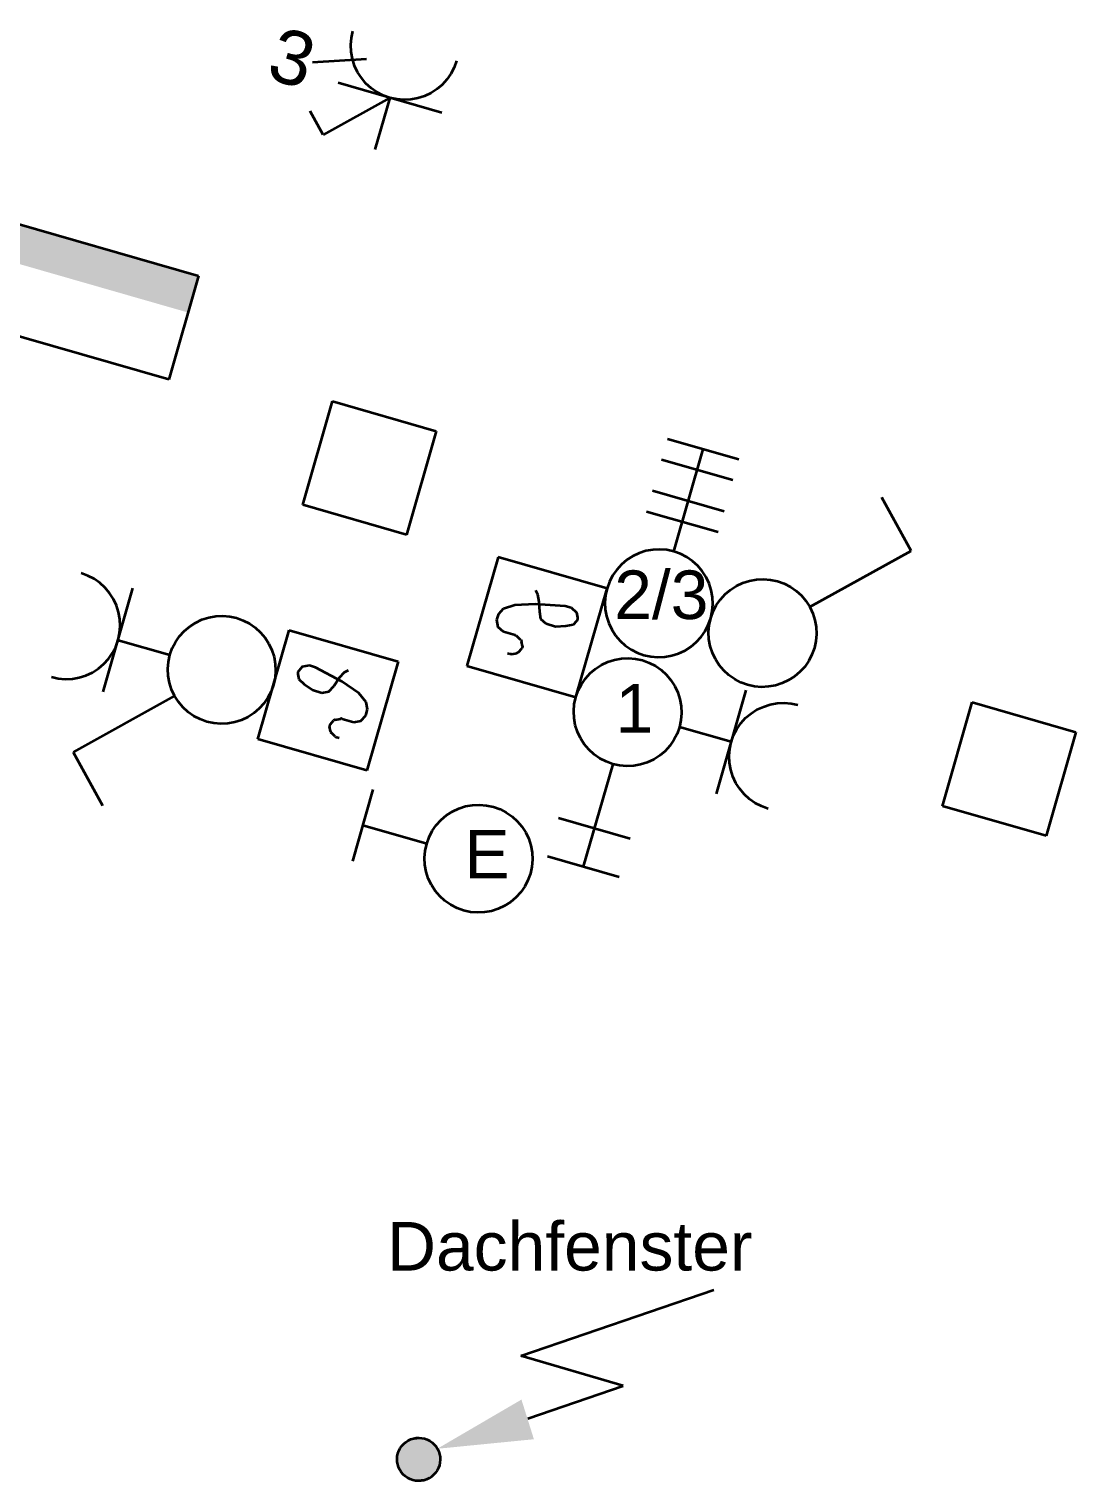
# Model space of a CAD drawing. Extents: x 800 to 1481, y 55 to 490.
# Drawn here: x 1129.46 to 1148.87, y 147.49 to 174.4 of the extents above; entities that cross this region are included whole.
import ezdxf

# ---------------------------------------------------------------- set-up
doc = ezdxf.new("R2010")
doc.units = 0
doc.layers.get('0').update_dxf_attribs({"lineweight": 18})
for name, color, linetype, lineweight, true_color in [('E_Licht', 7, 'Continuous', 35, 0x0080ff), ('E_RTH', 5, 'Continuous', 35, 0x0000ff), ('E_Starkstrom', 1, 'Continuous', 35, 0xff0000)]:
    doc.layers.add(name, color=color, linetype=linetype, lineweight=lineweight, true_color=true_color)
doc.styles.get("Standard").update_dxf_attribs({"font": 'arial.ttf'})

# ---------------------------------------------------------------- blocks, each defined once
blk = doc.blocks.new('Steckdose T13_ UP_ 3-fach_ geschaltet-A0Q9B33NAY', base_point=(1133.827, 172.166))
at = {"color": 0, "linetype": 'ByBlock', "lineweight": -2, "ltscale": 0.35}
for p, q in [((1135.425, 174.106), (1135.436, 174.237)), ((1135.436, 174.237), (1135.464, 174.365)), ((1135.432, 173.976), (1135.425, 174.106)), ((1135.455, 173.847), (1135.432, 173.976)), ((1135.713, 173.845), (1134.712, 173.78)), ((1135.495, 173.722), (1135.455, 173.847)), ((1135.55, 173.604), (1135.495, 173.722)), ((1135.621, 173.494), (1135.55, 173.604)), ((1137.342, 173.689), (1137.282, 173.573)), ((1137.386, 173.813), (1137.342, 173.689)), ((1137.11, 172.851), (1135.188, 173.404)), ((1135.706, 173.394), (1135.621, 173.494)), ((1135.802, 173.306), (1135.706, 173.394)), ((1137.12, 173.369), (1137.02, 173.284)), ((1137.208, 173.466), (1137.12, 173.369)), ((1137.282, 173.573), (1137.208, 173.466)), ((1136.149, 173.127), (1134.912, 172.442)), ((1135.91, 173.232), (1135.802, 173.306)), ((1136.149, 173.127), (1135.873, 172.166)), ((1136.026, 173.172), (1135.91, 173.232)), ((1136.149, 173.127), (1136.026, 173.172)), ((1136.277, 173.1), (1136.149, 173.127)), ((1136.407, 173.089), (1136.277, 173.1)), ((1136.538, 173.095), (1136.407, 173.089)), ((1136.667, 173.118), (1136.538, 173.095)), ((1136.791, 173.158), (1136.667, 173.118)), ((1136.91, 173.214), (1136.791, 173.158)), ((1137.02, 173.284), (1136.91, 173.214)), ((1134.912, 172.442), (1134.669, 172.881))]:
    blk.add_line(p, q, dxfattribs=at)
at = {"color": 0, "linetype": 'ByBlock', "lineweight": -2, "ltscale": 0.35, "insert": (1134.103, 174.457), "char_height": 1, "attachment_point": 1, "rotation": 343.9744}
blk.add_mtext('{\\fArial;3}', dxfattribs=at)
blk = doc.blocks.new('Abzweigdose quadratisch (multi) UP-A0Q9B341AY', base_point=(1134.534, 165.028))
at = {"color": 0, "lineweight": -2}
for p, q in [((1134.534, 165.58), (1135.086, 167.502)), ((1135.086, 167.502), (1137.008, 166.95)), ((1137.008, 166.95), (1136.456, 165.028)), ((1136.456, 165.028), (1134.534, 165.58))]:
    blk.add_line(p, q, dxfattribs=at)
blk = doc.blocks.new('Spiegelschrank mit Steckdose R.-A0Q9B343AY', base_point=(1124.359, 167.907))
at = {"color": 0, "lineweight": -2}
for p, q in [((1124.359, 170.115), (1124.912, 172.037)), ((1124.912, 172.037), (1132.601, 169.829)), ((1125.241, 171.54), (1125.316, 171.513)), ((1125.316, 171.513), (1125.388, 171.476)), ((1125.388, 171.476), (1125.454, 171.431)), ((1126.089, 169.618), (1126.642, 171.54)), ((1125.454, 171.431), (1125.513, 171.377)), ((1125.492, 170.192), (1125.83, 171.371)), ((1125.513, 171.377), (1125.565, 171.315)), ((1125.565, 171.315), (1125.608, 171.248)), ((1125.608, 171.248), (1125.642, 171.175)), ((1125.642, 171.175), (1125.667, 171.099)), ((1125.667, 171.099), (1125.681, 171.02)), ((1125.685, 170.94), (1125.678, 170.86)), ((1125.681, 171.02), (1125.685, 170.94)), ((1125.634, 170.706), (1125.597, 170.635)), ((1125.661, 170.782), (1125.634, 170.706)), ((1125.678, 170.86), (1125.661, 170.782)), ((1125.661, 170.782), (1126.366, 170.579)), ((1125.296, 170.38), (1125.22, 170.356)), ((1125.369, 170.415), (1125.296, 170.38)), ((1125.436, 170.458), (1125.369, 170.415)), ((1125.497, 170.51), (1125.436, 170.458)), ((1125.551, 170.569), (1125.497, 170.51)), ((1125.597, 170.635), (1125.551, 170.569)), ((1132.049, 167.907), (1124.359, 170.115)), ((1124.981, 170.345), (1124.902, 170.362)), ((1125.061, 170.338), (1124.981, 170.345)), ((1125.141, 170.342), (1125.061, 170.338)), ((1125.22, 170.356), (1125.141, 170.342)), ((1132.601, 169.829), (1132.049, 167.907))]:
    blk.add_line(p, q, dxfattribs=at)
for points in [[(1129.016, 170.859), (1126.446, 170.859), (1126.642, 171.54)], [(1130.031, 169.829), (1129.016, 170.859), (1126.446, 170.859)], [(1132.601, 169.829), (1130.031, 169.829), (1129.016, 170.859)], [(1132.405, 169.147), (1132.601, 169.829), (1130.031, 169.829)]]:
    blk.add_solid(points, dxfattribs=at)
blk = doc.blocks.new('Temperaturmelder_ UP-A0Q9B345AY', base_point=(1133.703, 160.658))
at = {"color": 0, "linetype": 'ByBlock', "lineweight": -2, "ltscale": 0.35}
for p, q in [((1133.703, 161.237), (1134.283, 163.256)), ((1134.283, 163.256), (1136.301, 162.676)), ((1134.525, 162.578), (1134.459, 162.506)), ((1134.657, 162.602), (1134.525, 162.578)), ((1134.772, 162.569), (1134.657, 162.602)), ((1135.258, 162.305), (1134.772, 162.569)), ((1136.301, 162.676), (1135.721, 160.658)), ((1134.441, 162.471), (1134.44, 162.462)), ((1134.44, 162.462), (1134.44, 162.452)), ((1134.44, 162.452), (1134.441, 162.442)), ((1134.444, 162.481), (1134.441, 162.471)), ((1134.441, 162.442), (1134.458, 162.347)), ((1134.448, 162.49), (1134.444, 162.481)), ((1134.453, 162.499), (1134.448, 162.49)), ((1134.459, 162.506), (1134.453, 162.499)), ((1134.458, 162.347), (1134.557, 162.256)), ((1135.109, 162.222), (1135.217, 162.379)), ((1135.217, 162.379), (1135.308, 162.478)), ((1135.571, 162.09), (1135.258, 162.305)), ((1135.308, 162.478), (1135.382, 162.519)), ((1134.557, 162.256), (1134.714, 162.149)), ((1134.714, 162.149), (1134.887, 162.099)), ((1134.887, 162.099), (1135.019, 162.124)), ((1135.019, 162.124), (1135.109, 162.222)), ((1135.711, 161.925), (1135.571, 162.09)), ((1135.702, 161.678), (1135.735, 161.793)), ((1135.735, 161.793), (1135.711, 161.925)), ((1135.031, 161.492), (1135.03, 161.484)), ((1135.033, 161.499), (1135.031, 161.492)), ((1135.036, 161.506), (1135.033, 161.499)), ((1135.04, 161.512), (1135.036, 161.506)), ((1135.045, 161.518), (1135.04, 161.512)), ((1135.045, 161.518), (1135.104, 161.582)), ((1135.109, 161.587), (1135.104, 161.582)), ((1135.115, 161.591), (1135.109, 161.587)), ((1135.121, 161.595), (1135.115, 161.591)), ((1135.128, 161.598), (1135.121, 161.595)), ((1135.135, 161.599), (1135.128, 161.598)), ((1135.135, 161.599), (1135.231, 161.617)), ((1135.24, 161.618), (1135.231, 161.617)), ((1135.249, 161.618), (1135.24, 161.618)), ((1135.257, 161.617), (1135.249, 161.618)), ((1135.266, 161.616), (1135.257, 161.617)), ((1135.266, 161.616), (1135.479, 161.554)), ((1135.479, 161.554), (1135.611, 161.579)), ((1135.611, 161.579), (1135.702, 161.678)), ((1135.721, 160.658), (1133.703, 161.237)), ((1135.03, 161.484), (1135.03, 161.477)), ((1135.03, 161.477), (1135.031, 161.47)), ((1135.047, 161.384), (1135.031, 161.47)), ((1135.047, 161.384), (1135.049, 161.377)), ((1135.049, 161.377), (1135.051, 161.37)), ((1135.051, 161.37), (1135.055, 161.364)), ((1135.055, 161.364), (1135.059, 161.358)), ((1135.059, 161.358), (1135.064, 161.353)), ((1135.136, 161.286), (1135.064, 161.353)), ((1135.136, 161.286), (1135.143, 161.281)), ((1135.143, 161.281), (1135.15, 161.276)), ((1135.15, 161.276), (1135.158, 161.272)), ((1135.158, 161.272), (1135.166, 161.27)), ((1135.207, 161.258), (1135.166, 161.27))]:
    blk.add_line(p, q, dxfattribs=at)
blk = doc.blocks.new('Schalter_ Schema 0_ UP-A0Q9B347AY', base_point=(1130.274, 160.009))
at = {"color": 0, "linetype": 'ByBlock', "lineweight": -2, "ltscale": 0.35}
for p, q in [((1132.437, 163.327), (1132.547, 163.397)), ((1132.547, 163.397), (1132.665, 163.453)), ((1132.665, 163.453), (1132.79, 163.493)), ((1132.79, 163.493), (1132.919, 163.516)), ((1132.919, 163.516), (1133.049, 163.522)), ((1133.049, 163.522), (1133.18, 163.512)), ((1133.18, 163.512), (1133.308, 163.484)), ((1133.308, 163.484), (1133.431, 163.439)), ((1133.431, 163.439), (1133.547, 163.38)), ((1133.547, 163.38), (1133.654, 163.305)), ((1132.175, 163.038), (1132.249, 163.145)), ((1132.249, 163.145), (1132.337, 163.242)), ((1132.337, 163.242), (1132.437, 163.327)), ((1133.654, 163.305), (1133.751, 163.217)), ((1133.751, 163.217), (1133.836, 163.117)), ((1133.836, 163.117), (1133.906, 163.007)), ((1132.07, 162.799), (1132.115, 162.922)), ((1132.115, 162.922), (1132.175, 163.038)), ((1133.906, 163.007), (1133.962, 162.889)), ((1133.962, 162.889), (1134.002, 162.764)), ((1132.032, 162.54), (1132.043, 162.671)), ((1132.043, 162.671), (1132.07, 162.799)), ((1134.002, 162.764), (1134.025, 162.635)), ((1134.025, 162.635), (1134.031, 162.505)), ((1132.038, 162.41), (1132.032, 162.54)), ((1132.061, 162.281), (1132.038, 162.41)), ((1134.02, 162.374), (1133.993, 162.247)), ((1134.031, 162.505), (1134.02, 162.374)), ((1132.157, 162.038), (1130.274, 160.996)), ((1132.101, 162.157), (1132.061, 162.281)), ((1132.157, 162.038), (1132.101, 162.157)), ((1132.227, 161.928), (1132.157, 162.038)), ((1133.948, 162.123), (1133.888, 162.007)), ((1133.993, 162.247), (1133.948, 162.123)), ((1132.312, 161.828), (1132.227, 161.928)), ((1132.409, 161.74), (1132.312, 161.828)), ((1133.726, 161.803), (1133.626, 161.718)), ((1133.814, 161.9), (1133.726, 161.803)), ((1133.888, 162.007), (1133.814, 161.9)), ((1132.516, 161.666), (1132.409, 161.74)), ((1132.632, 161.606), (1132.516, 161.666)), ((1132.755, 161.561), (1132.632, 161.606)), ((1132.883, 161.534), (1132.755, 161.561)), ((1133.014, 161.523), (1132.883, 161.534)), ((1133.144, 161.529), (1133.014, 161.523)), ((1133.273, 161.552), (1133.144, 161.529)), ((1133.398, 161.592), (1133.273, 161.552)), ((1133.516, 161.648), (1133.398, 161.592)), ((1133.626, 161.718), (1133.516, 161.648)), ((1130.274, 160.996), (1130.821, 160.009))]:
    blk.add_line(p, q, dxfattribs=at)
blk = doc.blocks.new('Steckdose T13_ UP-A0Q9B349AY', base_point=(1129.872, 162.114))
at = {"color": 0, "linetype": 'ByBlock', "lineweight": -2, "ltscale": 0.35}
for p, q in [((1130.547, 164.268), (1130.424, 164.312)), ((1130.664, 164.208), (1130.547, 164.268)), ((1130.771, 164.133), (1130.664, 164.208)), ((1130.868, 164.045), (1130.771, 164.133)), ((1130.833, 162.114), (1131.385, 164.036)), ((1130.952, 163.945), (1130.868, 164.045)), ((1131.023, 163.835), (1130.952, 163.945)), ((1131.079, 163.717), (1131.023, 163.835)), ((1131.119, 163.592), (1131.079, 163.717)), ((1131.142, 163.464), (1131.119, 163.592)), ((1131.148, 163.333), (1131.142, 163.464)), ((1131.109, 163.075), (1131.137, 163.203)), ((1131.137, 163.203), (1131.148, 163.333)), ((1131.005, 162.835), (1131.065, 162.952)), ((1131.065, 162.952), (1131.109, 163.075)), ((1131.109, 163.075), (1132.07, 162.799)), ((1130.743, 162.547), (1130.842, 162.631)), ((1130.842, 162.631), (1130.93, 162.728)), ((1130.93, 162.728), (1131.005, 162.835)), ((1129.872, 162.39), (1130, 162.362)), ((1130, 162.362), (1130.13, 162.351)), ((1130.13, 162.351), (1130.261, 162.357)), ((1130.261, 162.357), (1130.39, 162.38)), ((1130.39, 162.38), (1130.514, 162.42)), ((1130.514, 162.42), (1130.633, 162.476)), ((1130.633, 162.476), (1130.743, 162.547))]:
    blk.add_line(p, q, dxfattribs=at)
blk = doc.blocks.new('Elektroanschluss-A0Q9B3U9AY', base_point=(1136.283, 147.487))
at = {"color": 0, "linetype": 'ByBlock', "lineweight": -2, "ltscale": 0.35}
for p, q in [((1138.577, 149.807), (1142.154, 151.027)), ((1140.473, 149.248), (1138.577, 149.807)), ((1138.708, 148.646), (1140.473, 149.248)), ((1136.298, 147.997), (1136.316, 148.046)), ((1136.316, 148.046), (1136.34, 148.093)), ((1136.34, 148.093), (1136.37, 148.136)), ((1136.37, 148.136), (1136.405, 148.174)), ((1136.405, 148.174), (1136.445, 148.208)), ((1136.445, 148.208), (1136.489, 148.236)), ((1136.489, 148.236), (1136.536, 148.259)), ((1136.536, 148.259), (1136.586, 148.275)), ((1136.586, 148.275), (1136.638, 148.284)), ((1136.638, 148.284), (1136.69, 148.286)), ((1136.69, 148.286), (1136.742, 148.282)), ((1136.742, 148.282), (1136.793, 148.271)), ((1136.793, 148.271), (1136.843, 148.253)), ((1136.843, 148.253), (1136.889, 148.229)), ((1136.889, 148.229), (1136.932, 148.199)), ((1136.932, 148.199), (1136.971, 148.164)), ((1136.971, 148.164), (1137.005, 148.124)), ((1137.005, 148.124), (1137.033, 148.08)), ((1137.033, 148.08), (1137.055, 148.033)), ((1136.283, 147.894), (1136.287, 147.946)), ((1136.285, 147.841), (1136.283, 147.894)), ((1136.295, 147.79), (1136.285, 147.841)), ((1136.287, 147.946), (1136.298, 147.997)), ((1136.311, 147.74), (1136.295, 147.79)), ((1137.067, 147.776), (1137.05, 147.727)), ((1137.055, 148.033), (1137.071, 147.983)), ((1137.078, 147.827), (1137.067, 147.776)), ((1137.071, 147.983), (1137.08, 147.932)), ((1137.083, 147.879), (1137.078, 147.827)), ((1137.08, 147.932), (1137.083, 147.879)), ((1136.333, 147.693), (1136.311, 147.74)), ((1136.361, 147.649), (1136.333, 147.693)), ((1136.395, 147.609), (1136.361, 147.649)), ((1136.434, 147.574), (1136.395, 147.609)), ((1136.477, 147.544), (1136.434, 147.574)), ((1136.523, 147.52), (1136.477, 147.544)), ((1136.572, 147.502), (1136.523, 147.52)), ((1136.624, 147.491), (1136.572, 147.502)), ((1136.779, 147.498), (1136.728, 147.489)), ((1136.829, 147.514), (1136.779, 147.498)), ((1136.877, 147.537), (1136.829, 147.514)), ((1136.921, 147.565), (1136.877, 147.537)), ((1136.961, 147.599), (1136.921, 147.565)), ((1136.996, 147.637), (1136.961, 147.599)), ((1137.026, 147.68), (1136.996, 147.637)), ((1137.05, 147.727), (1137.026, 147.68)), ((1136.676, 147.487), (1136.624, 147.491)), ((1136.728, 147.489), (1136.676, 147.487))]:
    blk.add_line(p, q, dxfattribs=at)
for points in [[(1138.82, 148.26), (1137.33, 148.26), (1138.589, 148.995)], [(1137.066, 147.997), (1136.298, 147.997), (1137.033, 148.08)], [(1136.298, 147.997), (1137.033, 148.08), (1136.335, 148.08)], [(1137.033, 148.08), (1136.335, 148.08), (1137.024, 148.093)], [(1136.335, 148.08), (1137.024, 148.093), (1136.34, 148.093)], [(1137.024, 148.093), (1136.34, 148.093), (1136.971, 148.164)], [(1136.34, 148.093), (1136.971, 148.164), (1136.397, 148.164)], [(1136.971, 148.164), (1136.397, 148.164), (1136.958, 148.174)], [(1136.397, 148.164), (1136.958, 148.174), (1136.405, 148.174)], [(1136.958, 148.174), (1136.405, 148.174), (1136.889, 148.229)], [(1136.405, 148.174), (1136.889, 148.229), (1136.479, 148.229)], [(1136.889, 148.229), (1136.479, 148.229), (1136.873, 148.236)], [(1136.479, 148.229), (1136.873, 148.236), (1136.489, 148.236)], [(1136.873, 148.236), (1136.489, 148.236), (1136.793, 148.271)], [(1136.489, 148.236), (1136.793, 148.271), (1136.577, 148.271)], [(1136.793, 148.271), (1136.577, 148.271), (1136.769, 148.275)], [(1136.577, 148.271), (1136.769, 148.275), (1136.586, 148.275)], [(1136.769, 148.275), (1136.586, 148.275), (1136.69, 148.286)], [(1137.027, 148.083), (1138.82, 148.26), (1137.33, 148.26)], [(1137.081, 147.894), (1136.283, 147.894), (1137.071, 147.983)], [(1136.283, 147.894), (1137.071, 147.983), (1136.296, 147.983)], [(1136.285, 147.879), (1137.081, 147.894), (1136.283, 147.894)], [(1137.083, 147.879), (1136.285, 147.879), (1137.081, 147.894)], [(1136.295, 147.79), (1137.083, 147.879), (1136.285, 147.879)], [(1137.069, 147.79), (1136.295, 147.79), (1137.083, 147.879)], [(1136.3, 147.776), (1137.069, 147.79), (1136.295, 147.79)], [(1137.071, 147.983), (1136.296, 147.983), (1137.066, 147.997)], [(1136.296, 147.983), (1137.066, 147.997), (1136.298, 147.997)], [(1137.067, 147.776), (1136.3, 147.776), (1137.069, 147.79)], [(1136.333, 147.693), (1137.067, 147.776), (1136.3, 147.776)], [(1137.031, 147.693), (1136.333, 147.693), (1137.067, 147.776)], [(1136.342, 147.68), (1137.031, 147.693), (1136.333, 147.693)], [(1137.026, 147.68), (1136.342, 147.68), (1137.031, 147.693)], [(1136.395, 147.609), (1137.026, 147.68), (1136.342, 147.68)], [(1136.969, 147.609), (1136.395, 147.609), (1137.026, 147.68)], [(1136.408, 147.599), (1136.969, 147.609), (1136.395, 147.609)], [(1136.961, 147.599), (1136.408, 147.599), (1136.969, 147.609)], [(1136.477, 147.544), (1136.961, 147.599), (1136.408, 147.599)], [(1136.886, 147.544), (1136.477, 147.544), (1136.961, 147.599)], [(1136.493, 147.537), (1136.886, 147.544), (1136.477, 147.544)], [(1136.877, 147.537), (1136.493, 147.537), (1136.886, 147.544)], [(1136.572, 147.502), (1136.877, 147.537), (1136.493, 147.537)], [(1136.789, 147.502), (1136.572, 147.502), (1136.877, 147.537)], [(1136.597, 147.498), (1136.789, 147.502), (1136.572, 147.502)], [(1136.779, 147.498), (1136.597, 147.498), (1136.789, 147.502)], [(1136.676, 147.487), (1136.779, 147.498), (1136.597, 147.498)]]:
    blk.add_solid(points, dxfattribs=at)
blk = doc.blocks.new('Bauteilbeschriftung-A0Q9B3UBAY', base_point=(1136.096, 151.387))
at = {"color": 0, "linetype": 'ByBlock', "lineweight": -2, "ltscale": 0.35, "insert": (1136.096, 152.287), "char_height": 0.9, "attachment_point": 1}
blk.add_mtext('{\\fArial;Dachfenster}', dxfattribs=at)
blk = doc.blocks.new('Temperaturmelder_ UP-A0Q9B4ATAY', base_point=(1137.578, 162.014))
at = {"color": 0, "linetype": 'ByBlock', "lineweight": -2, "ltscale": 0.35}
for p, q in [((1138.158, 164.612), (1137.578, 162.594)), ((1140.176, 164.033), (1138.158, 164.612)), ((1138.894, 163.917), (1138.853, 163.991)), ((1138.919, 163.785), (1138.894, 163.917)), ((1139.596, 162.014), (1140.176, 164.033)), ((1138.169, 163.563), (1138.259, 163.662)), ((1138.259, 163.662), (1138.465, 163.728)), ((1138.465, 163.728), (1138.845, 163.744)), ((1138.845, 163.744), (1139.397, 163.71)), ((1138.927, 163.595), (1138.919, 163.785)), ((1139.397, 163.71), (1139.512, 163.677)), ((1139.512, 163.677), (1139.611, 163.586)), ((1138.135, 163.448), (1138.169, 163.563)), ((1138.16, 163.316), (1138.135, 163.448)), ((1138.951, 163.463), (1138.927, 163.595)), ((1139.05, 163.373), (1138.951, 163.463)), ((1139.61, 163.427), (1139.545, 163.356)), ((1139.616, 163.434), (1139.61, 163.427)), ((1139.611, 163.586), (1139.629, 163.491)), ((1139.621, 163.443), (1139.616, 163.434)), ((1139.625, 163.452), (1139.621, 163.443)), ((1139.628, 163.462), (1139.625, 163.452)), ((1139.63, 163.471), (1139.628, 163.462)), ((1139.629, 163.491), (1139.63, 163.481)), ((1139.63, 163.481), (1139.63, 163.471)), ((1138.259, 163.225), (1138.16, 163.316)), ((1138.472, 163.164), (1138.259, 163.225)), ((1138.472, 163.164), (1138.481, 163.161)), ((1138.481, 163.161), (1138.488, 163.157)), ((1138.488, 163.157), (1138.496, 163.153)), ((1138.496, 163.153), (1138.502, 163.147)), ((1138.574, 163.081), (1138.502, 163.147)), ((1139.223, 163.323), (1139.05, 163.373)), ((1139.413, 163.331), (1139.223, 163.323)), ((1139.545, 163.356), (1139.413, 163.331)), ((1138.517, 162.839), (1138.51, 162.836)), ((1138.524, 162.842), (1138.517, 162.839)), ((1138.529, 162.847), (1138.524, 162.842)), ((1138.535, 162.852), (1138.529, 162.847)), ((1138.535, 162.852), (1138.594, 162.916)), ((1138.574, 163.081), (1138.579, 163.076)), ((1138.579, 163.076), (1138.584, 163.07)), ((1138.584, 163.07), (1138.587, 163.064)), ((1138.587, 163.064), (1138.59, 163.057)), ((1138.59, 163.057), (1138.592, 163.05)), ((1138.608, 162.964), (1138.592, 163.05)), ((1138.598, 162.922), (1138.594, 162.916)), ((1138.602, 162.928), (1138.598, 162.922)), ((1138.605, 162.935), (1138.602, 162.928)), ((1138.607, 162.942), (1138.605, 162.935)), ((1138.608, 162.949), (1138.607, 162.942)), ((1138.608, 162.964), (1138.608, 162.957)), ((1138.608, 162.957), (1138.608, 162.949)), ((1137.578, 162.594), (1139.596, 162.014)), ((1138.332, 162.83), (1138.373, 162.818)), ((1138.381, 162.816), (1138.373, 162.818)), ((1138.39, 162.815), (1138.381, 162.816)), ((1138.399, 162.815), (1138.39, 162.815)), ((1138.407, 162.816), (1138.399, 162.815)), ((1138.407, 162.816), (1138.503, 162.834)), ((1138.51, 162.836), (1138.503, 162.834))]:
    blk.add_line(p, q, dxfattribs=at)
blk = doc.blocks.new('Taster_ UP-A0Q9B4AVAY', base_point=(1135.454, 158.022))
at = {"color": 0, "lineweight": -2}
for p, q in [((1135.835, 160.302), (1135.454, 158.976)), ((1137.198, 159.826), (1137.308, 159.897)), ((1137.308, 159.897), (1137.427, 159.953)), ((1137.427, 159.953), (1137.551, 159.993)), ((1137.551, 159.993), (1137.68, 160.016)), ((1137.68, 160.016), (1137.811, 160.022)), ((1137.811, 160.022), (1137.941, 160.011)), ((1137.941, 160.011), (1138.069, 159.983)), ((1138.069, 159.983), (1138.192, 159.939)), ((1138.192, 159.939), (1138.308, 159.879)), ((1138.308, 159.879), (1138.416, 159.804)), ((1136.832, 159.298), (1135.645, 159.639)), ((1136.936, 159.538), (1137.01, 159.645)), ((1137.01, 159.645), (1137.098, 159.742)), ((1137.098, 159.742), (1137.198, 159.826)), ((1138.416, 159.804), (1138.512, 159.716)), ((1138.512, 159.716), (1138.597, 159.617)), ((1138.597, 159.617), (1138.668, 159.507)), ((1136.832, 159.298), (1136.876, 159.421)), ((1136.876, 159.421), (1136.936, 159.538)), ((1138.668, 159.507), (1138.723, 159.388)), ((1138.723, 159.388), (1138.763, 159.264)), ((1136.793, 159.04), (1136.804, 159.17)), ((1136.804, 159.17), (1136.832, 159.298)), ((1138.763, 159.264), (1138.786, 159.135)), ((1138.786, 159.135), (1138.793, 159.004)), ((1136.799, 158.909), (1136.793, 159.04)), ((1136.822, 158.781), (1136.799, 158.909)), ((1138.782, 158.874), (1138.754, 158.746)), ((1138.793, 159.004), (1138.782, 158.874)), ((1136.862, 158.656), (1136.822, 158.781)), ((1136.918, 158.538), (1136.862, 158.656)), ((1136.989, 158.428), (1136.918, 158.538)), ((1138.71, 158.623), (1138.65, 158.507)), ((1138.754, 158.746), (1138.71, 158.623)), ((1137.073, 158.328), (1136.989, 158.428)), ((1137.17, 158.24), (1137.073, 158.328)), ((1138.487, 158.302), (1138.387, 158.218)), ((1138.575, 158.399), (1138.487, 158.302)), ((1138.65, 158.507), (1138.575, 158.399)), ((1137.277, 158.165), (1137.17, 158.24)), ((1137.394, 158.105), (1137.277, 158.165)), ((1137.517, 158.061), (1137.394, 158.105)), ((1137.645, 158.033), (1137.517, 158.061)), ((1137.775, 158.022), (1137.645, 158.033)), ((1137.906, 158.029), (1137.775, 158.022)), ((1138.034, 158.052), (1137.906, 158.029)), ((1138.159, 158.092), (1138.034, 158.052)), ((1138.277, 158.147), (1138.159, 158.092)), ((1138.387, 158.218), (1138.277, 158.147))]:
    blk.add_line(p, q, dxfattribs=at)
blk = doc.blocks.new('Bauteilbeschriftung-A0Q9B4AXAY', base_point=(1137.532, 158.656))
at = {"color": 0, "linetype": 'ByBlock', "lineweight": -2, "ltscale": 0.35, "insert": (1137.532, 159.556), "char_height": 0.9, "attachment_point": 1}
blk.add_mtext('{\\fArial;E}', dxfattribs=at)
blk = doc.blocks.new('Abzweigdose quadratisch (multi) UP-A0Q9B4B5AY', base_point=(1146.397, 159.446))
at = {"color": 0, "lineweight": -2}
for p, q in [((1146.397, 159.998), (1146.949, 161.921)), ((1146.949, 161.921), (1148.872, 161.369)), ((1148.872, 161.369), (1148.32, 159.446)), ((1148.32, 159.446), (1146.397, 159.998))]:
    blk.add_line(p, q, dxfattribs=at)
blk = doc.blocks.new('Storentaster_ UP_ 2-fach-A0Q9B4B7AY', base_point=(1140.137, 162.757))
at = {"color": 0, "lineweight": -2}
for p, q in [((1141.295, 166.807), (1142.622, 166.426)), ((1141.413, 164.718), (1141.959, 166.616)), ((1141.185, 166.423), (1142.511, 166.042)), ((1141.019, 165.846), (1142.346, 165.465)), ((1140.909, 165.461), (1142.235, 165.08)), ((1140.896, 164.727), (1140.771, 164.687)), ((1141.024, 164.75), (1140.896, 164.727)), ((1141.155, 164.756), (1141.024, 164.75)), ((1141.285, 164.745), (1141.155, 164.756)), ((1141.413, 164.718), (1141.285, 164.745)), ((1140.443, 164.476), (1140.355, 164.379)), ((1140.543, 164.561), (1140.443, 164.476)), ((1140.653, 164.631), (1140.543, 164.561)), ((1140.771, 164.687), (1140.653, 164.631)), ((1141.536, 164.673), (1141.413, 164.718)), ((1141.653, 164.613), (1141.536, 164.673)), ((1141.76, 164.539), (1141.653, 164.613)), ((1141.857, 164.451), (1141.76, 164.539)), ((1140.28, 164.272), (1140.22, 164.156)), ((1140.355, 164.379), (1140.28, 164.272)), ((1141.941, 164.351), (1141.857, 164.451)), ((1142.012, 164.241), (1141.941, 164.351)), ((1142.068, 164.123), (1142.012, 164.241)), ((1140.176, 164.033), (1140.148, 163.905)), ((1140.22, 164.156), (1140.176, 164.033)), ((1142.108, 163.998), (1142.068, 164.123)), ((1142.131, 163.869), (1142.108, 163.998)), ((1140.148, 163.905), (1140.137, 163.774)), ((1140.137, 163.774), (1140.144, 163.644)), ((1140.144, 163.644), (1140.167, 163.515)), ((1142.126, 163.608), (1142.137, 163.739)), ((1142.137, 163.739), (1142.131, 163.869)), ((1140.167, 163.515), (1140.207, 163.39)), ((1140.207, 163.39), (1140.262, 163.272)), ((1142.054, 163.357), (1142.098, 163.48)), ((1142.098, 163.48), (1142.126, 163.608)), ((1140.262, 163.272), (1140.333, 163.162)), ((1140.333, 163.162), (1140.418, 163.062)), ((1141.831, 163.037), (1141.919, 163.134)), ((1141.919, 163.134), (1141.994, 163.241)), ((1141.994, 163.241), (1142.054, 163.357)), ((1140.418, 163.062), (1140.514, 162.974)), ((1140.514, 162.974), (1140.622, 162.9)), ((1140.622, 162.9), (1140.738, 162.84)), ((1140.738, 162.84), (1140.861, 162.795)), ((1141.503, 162.826), (1141.622, 162.882)), ((1141.622, 162.882), (1141.732, 162.952)), ((1141.732, 162.952), (1141.831, 163.037)), ((1140.861, 162.795), (1140.989, 162.768)), ((1140.989, 162.768), (1141.119, 162.757)), ((1141.119, 162.757), (1141.25, 162.763)), ((1141.25, 162.763), (1141.379, 162.786)), ((1141.379, 162.786), (1141.503, 162.826))]:
    blk.add_line(p, q, dxfattribs=at)
blk = doc.blocks.new('Bauteilbeschriftung-A0Q9B4B9AY', base_point=(1140.309, 163.465))
at = {"color": 0, "linetype": 'ByBlock', "lineweight": -2, "ltscale": 0.35, "insert": (1140.309, 164.365), "char_height": 0.9, "attachment_point": 1}
blk.add_mtext('{\\fArial;2/3}', dxfattribs=at)
blk = doc.blocks.new('Storentaster_ UP-A0Q9B4BBAY', base_point=(1139.073, 158.688))
at = {"color": 0, "lineweight": -2}
for p, q in [((1139.963, 162.542), (1140.073, 162.613)), ((1140.073, 162.613), (1140.191, 162.669)), ((1140.191, 162.669), (1140.316, 162.708)), ((1140.316, 162.708), (1140.445, 162.732)), ((1140.445, 162.732), (1140.575, 162.738)), ((1140.575, 162.738), (1140.706, 162.727)), ((1140.706, 162.727), (1140.833, 162.699)), ((1140.833, 162.699), (1140.957, 162.655)), ((1140.957, 162.655), (1141.073, 162.595)), ((1141.073, 162.595), (1141.18, 162.52)), ((1139.7, 162.253), (1139.775, 162.361)), ((1139.775, 162.361), (1139.863, 162.458)), ((1139.863, 162.458), (1139.963, 162.542)), ((1141.18, 162.52), (1141.277, 162.432)), ((1141.277, 162.432), (1141.362, 162.333)), ((1141.362, 162.333), (1141.432, 162.222)), ((1139.596, 162.014), (1139.641, 162.137)), ((1139.641, 162.137), (1139.7, 162.253)), ((1141.432, 162.222), (1141.488, 162.104)), ((1141.488, 162.104), (1141.528, 161.98)), ((1139.558, 161.756), (1139.568, 161.886)), ((1139.568, 161.886), (1139.596, 162.014)), ((1141.528, 161.98), (1141.551, 161.851)), ((1141.551, 161.851), (1141.557, 161.72)), ((1139.564, 161.625), (1139.558, 161.756)), ((1139.587, 161.497), (1139.564, 161.625)), ((1139.627, 161.372), (1139.587, 161.497)), ((1141.546, 161.59), (1141.519, 161.462)), ((1141.557, 161.72), (1141.546, 161.59)), ((1139.683, 161.254), (1139.627, 161.372)), ((1139.753, 161.144), (1139.683, 161.254)), ((1141.414, 161.223), (1141.34, 161.115)), ((1141.474, 161.339), (1141.414, 161.223)), ((1141.519, 161.462), (1141.474, 161.339)), ((1139.838, 161.044), (1139.753, 161.144)), ((1139.935, 160.956), (1139.838, 161.044)), ((1140.042, 160.881), (1139.935, 160.956)), ((1141.252, 161.018), (1141.152, 160.934)), ((1141.34, 161.115), (1141.252, 161.018)), ((1140.281, 160.777), (1139.736, 158.878)), ((1140.158, 160.821), (1140.042, 160.881)), ((1140.281, 160.777), (1140.158, 160.821)), ((1140.409, 160.749), (1140.281, 160.777)), ((1140.54, 160.738), (1140.409, 160.749)), ((1140.67, 160.744), (1140.54, 160.738)), ((1140.799, 160.768), (1140.67, 160.744)), ((1140.923, 160.807), (1140.799, 160.768)), ((1141.042, 160.863), (1140.923, 160.807)), ((1141.152, 160.934), (1141.042, 160.863)), ((1139.277, 159.78), (1140.604, 159.399)), ((1139.073, 159.069), (1140.399, 158.688))]:
    blk.add_line(p, q, dxfattribs=at)
blk = doc.blocks.new('Bauteilbeschriftung-A0Q9B4BDAY', base_point=(1140.335, 161.359))
at = {"color": 0, "linetype": 'ByBlock', "lineweight": -2, "ltscale": 0.35, "insert": (1140.335, 162.259), "char_height": 0.9, "attachment_point": 1}
blk.add_mtext('{\\fArial;1}', dxfattribs=at)
blk = doc.blocks.new('Schalter_ Schema 0_ UP-A0Q9B4BFAY', base_point=(1142.06, 162.204))
at = {"color": 0, "linetype": 'ByBlock', "lineweight": -2, "ltscale": 0.35}
for p, q in [((1145.816, 164.731), (1145.27, 165.718)), ((1143.934, 163.689), (1145.816, 164.731)), ((1142.818, 164.175), (1142.947, 164.198)), ((1142.947, 164.198), (1143.077, 164.204)), ((1143.077, 164.204), (1143.208, 164.193)), ((1143.208, 164.193), (1143.335, 164.165)), ((1142.277, 163.827), (1142.365, 163.924)), ((1142.365, 163.924), (1142.465, 164.008)), ((1142.465, 164.008), (1142.575, 164.079)), ((1142.575, 164.079), (1142.693, 164.135)), ((1142.693, 164.135), (1142.818, 164.175)), ((1143.335, 164.165), (1143.459, 164.121)), ((1143.459, 164.121), (1143.575, 164.061)), ((1143.575, 164.061), (1143.682, 163.987)), ((1143.682, 163.987), (1143.779, 163.899)), ((1142.143, 163.603), (1142.202, 163.72)), ((1142.202, 163.72), (1142.277, 163.827)), ((1143.779, 163.899), (1143.864, 163.799)), ((1143.864, 163.799), (1143.934, 163.689)), ((1143.934, 163.689), (1143.99, 163.57)), ((1142.07, 163.353), (1142.098, 163.48)), ((1142.098, 163.48), (1142.143, 163.603)), ((1143.99, 163.57), (1144.03, 163.446)), ((1144.03, 163.446), (1144.053, 163.317)), ((1142.06, 163.222), (1142.07, 163.353)), ((1142.066, 163.092), (1142.06, 163.222)), ((1144.059, 163.186), (1144.048, 163.056)), ((1144.053, 163.317), (1144.059, 163.186)), ((1142.089, 162.963), (1142.066, 163.092)), ((1142.129, 162.838), (1142.089, 162.963)), ((1142.185, 162.72), (1142.129, 162.838)), ((1144.021, 162.928), (1143.976, 162.805)), ((1144.048, 163.056), (1144.021, 162.928)), ((1142.255, 162.61), (1142.185, 162.72)), ((1142.34, 162.51), (1142.255, 162.61)), ((1143.842, 162.581), (1143.754, 162.485)), ((1143.916, 162.689), (1143.842, 162.581)), ((1143.976, 162.805), (1143.916, 162.689)), ((1142.437, 162.422), (1142.34, 162.51)), ((1142.544, 162.347), (1142.437, 162.422)), ((1142.66, 162.287), (1142.544, 162.347)), ((1143.544, 162.329), (1143.426, 162.274)), ((1143.654, 162.4), (1143.544, 162.329)), ((1143.754, 162.485), (1143.654, 162.4)), ((1142.783, 162.243), (1142.66, 162.287)), ((1142.911, 162.215), (1142.783, 162.243)), ((1143.042, 162.204), (1142.911, 162.215)), ((1143.172, 162.211), (1143.042, 162.204)), ((1143.301, 162.234), (1143.172, 162.211)), ((1143.426, 162.274), (1143.301, 162.234))]:
    blk.add_line(p, q, dxfattribs=at)
blk = doc.blocks.new('Steckdose T13_ UP-A0Q9B4BHAY', base_point=(1141.519, 159.949))
at = {"color": 0, "linetype": 'ByBlock', "lineweight": -2, "ltscale": 0.35}
for p, q in [((1142.204, 160.225), (1142.756, 162.147)), ((1142.846, 161.714), (1142.956, 161.785)), ((1142.956, 161.785), (1143.075, 161.84)), ((1143.075, 161.84), (1143.199, 161.88)), ((1143.199, 161.88), (1143.328, 161.903)), ((1143.328, 161.903), (1143.459, 161.91)), ((1143.459, 161.91), (1143.589, 161.899)), ((1143.589, 161.899), (1143.717, 161.871)), ((1142.584, 161.425), (1142.658, 161.533)), ((1142.658, 161.533), (1142.746, 161.63)), ((1142.746, 161.63), (1142.846, 161.714)), ((1142.48, 161.186), (1141.519, 161.462)), ((1142.48, 161.186), (1142.524, 161.309)), ((1142.524, 161.309), (1142.584, 161.425)), ((1142.441, 160.928), (1142.452, 161.058)), ((1142.452, 161.058), (1142.48, 161.186)), ((1142.447, 160.797), (1142.441, 160.928)), ((1142.47, 160.668), (1142.447, 160.797)), ((1142.51, 160.544), (1142.47, 160.668)), ((1142.566, 160.425), (1142.51, 160.544)), ((1142.637, 160.315), (1142.566, 160.425)), ((1142.721, 160.216), (1142.637, 160.315)), ((1142.818, 160.128), (1142.721, 160.216)), ((1142.925, 160.053), (1142.818, 160.128)), ((1143.042, 159.993), (1142.925, 160.053)), ((1143.165, 159.949), (1143.042, 159.993))]:
    blk.add_line(p, q, dxfattribs=at)

msp = doc.modelspace()

# ---------------------------------------------------------------- block references
at = {"layer": 'E_Licht', "ltscale": 0.35}
for name, p in [('Steckdose T13_ UP_ 3-fach_ geschaltet-A0Q9B33NAY', (1133.827, 172.166)), ('Schalter_ Schema 0_ UP-A0Q9B4BFAY', (1142.06, 162.204)), ('Steckdose T13_ UP-A0Q9B349AY', (1129.872, 162.114)), ('Bauteilbeschriftung-A0Q9B4B9AY', (1140.309, 163.465)), ('Schalter_ Schema 0_ UP-A0Q9B347AY', (1130.274, 160.009)), ('Bauteilbeschriftung-A0Q9B4BDAY', (1140.335, 161.359)), ('Steckdose T13_ UP-A0Q9B4BHAY', (1141.519, 159.949)), ('Bauteilbeschriftung-A0Q9B4AXAY', (1137.532, 158.656))]:
    msp.add_blockref(name, p, dxfattribs=at)
at = {"layer": 'E_Licht', "linetype": 'Continuous', "ltscale": 0.35}
for name, p in [('Spiegelschrank mit Steckdose R.-A0Q9B343AY', (1124.359, 167.907)), ('Abzweigdose quadratisch (multi) UP-A0Q9B341AY', (1134.534, 165.028)), ('Storentaster_ UP_ 2-fach-A0Q9B4B7AY', (1140.137, 162.757)), ('Storentaster_ UP-A0Q9B4BBAY', (1139.073, 158.688)), ('Abzweigdose quadratisch (multi) UP-A0Q9B4B5AY', (1146.397, 159.446)), ('Taster_ UP-A0Q9B4AVAY', (1135.454, 158.022))]:
    msp.add_blockref(name, p, dxfattribs=at)
at = {"layer": 'E_RTH', "ltscale": 0.35}
for name, p in [('Temperaturmelder_ UP-A0Q9B4ATAY', (1137.578, 162.014)), ('Temperaturmelder_ UP-A0Q9B345AY', (1133.703, 160.658))]:
    msp.add_blockref(name, p, dxfattribs=at)
at = {"layer": 'E_Starkstrom', "ltscale": 0.35}
for name, p in [('Bauteilbeschriftung-A0Q9B3UBAY', (1136.096, 151.387)), ('Elektroanschluss-A0Q9B3U9AY', (1136.283, 147.487))]:
    msp.add_blockref(name, p, dxfattribs=at)

doc.saveas('drawing.dxf')
